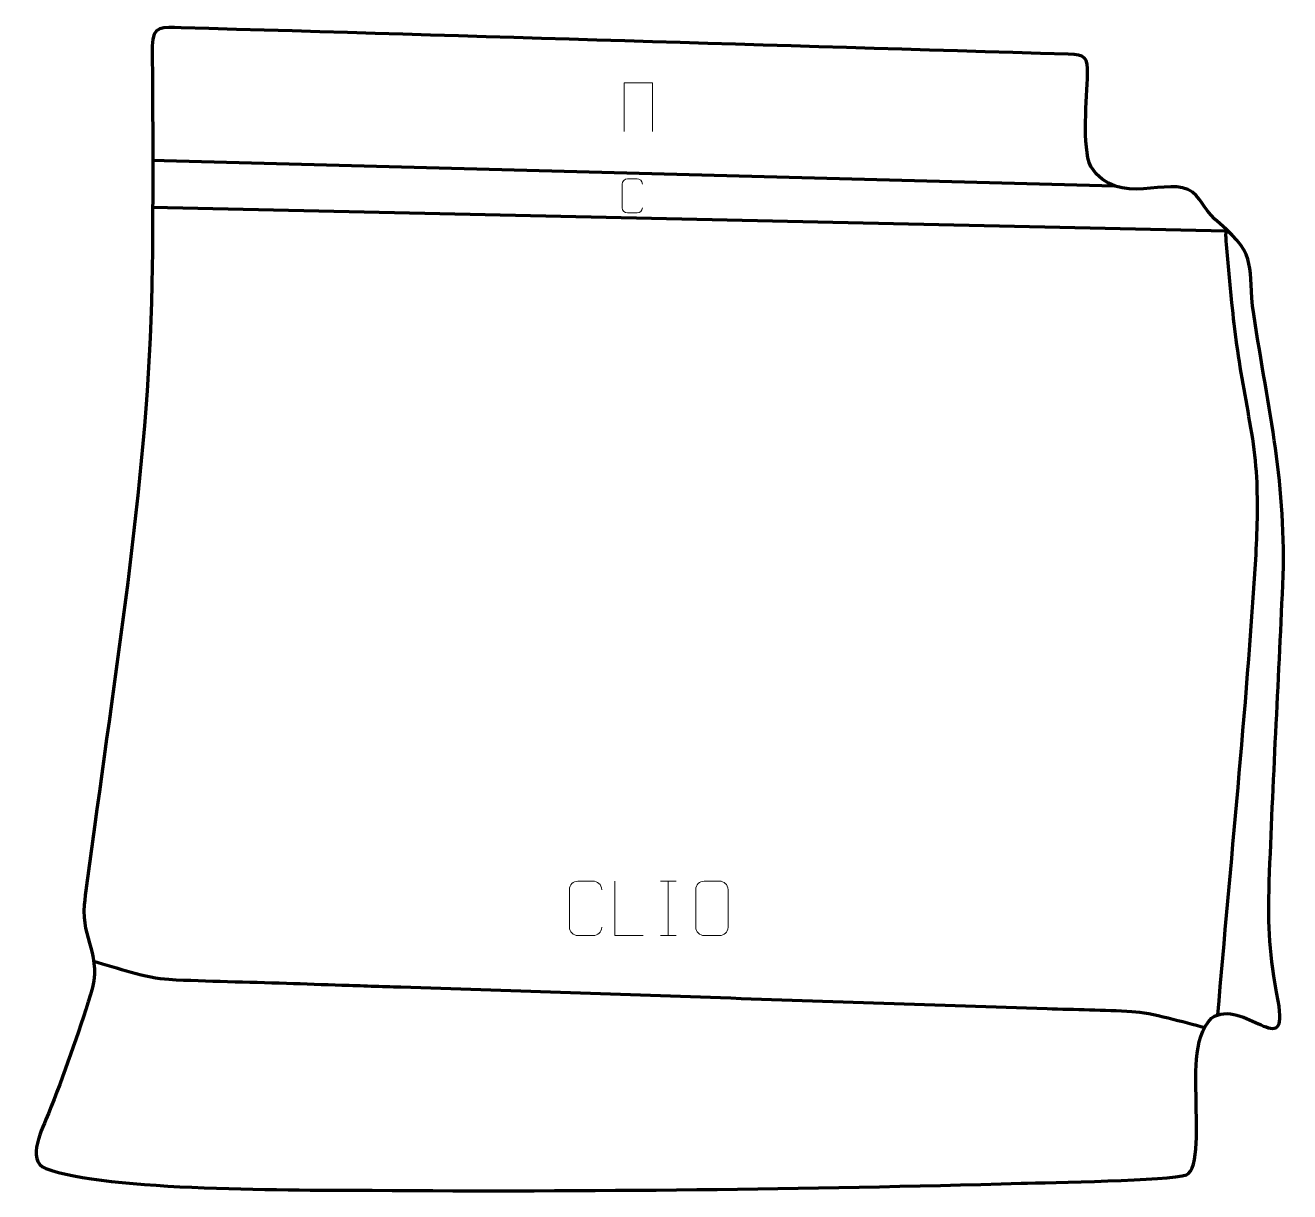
# Model space of a CAD drawing. Header units: millimetres. Extents: x -550 to 30, y 199 to 734.
import ezdxf

# ---------------------------------------------------------------- set-up
doc = ezdxf.new("R2010")
doc.units = ezdxf.units.MM
doc.header["$MEASUREMENT"] = 0
doc.layers.add('layer 2', color=7, linetype='Continuous')
doc.layers.add('layer 3', color=7, linetype='Continuous')

msp = doc.modelspace()

# ---------------------------------------------------------------- linework, layer by layer
at = {"layer": 'layer 2', "color": 142, "lineweight": 158}
for points in [[(-491.9845, 672.0112), (-491.9845, 672.0112), (-50.0906, 660.2814), (-50.0906, 660.2814)], [(-491.4469, 650.3802), (-491.4469, 650.3802), (1.2579, 639.524), (1.2579, 639.524)]]:
    msp.add_open_spline(points, degree=3, dxfattribs=at)
for points in [[(-2.6129, 279.6589), (3.3403, 349.322), (10.455, 418.8791), (14.8006, 488.6711), (14.8006, 488.6711), (15.5703, 501.3973), (15.8692, 513.7253), (15.2894, 526.4722), (15.2894, 526.4722), (14.8919, 533.3329), (14.0985, 539.8686), (13.0045, 546.6502), (13.0045, 546.6502), (10.7542, 560.1965), (8.0796, 573.5641), (6.1781, 587.1837), (6.1781, 587.1837), (5.2985, 593.6106), (4.5367, 600.0183), (3.8743, 606.471), (3.8743, 606.471), (3.0057, 615.4314), (2.0968, 624.3604), (1.3982, 633.338), (1.3982, 633.338), (1.3982, 633.338), (1.2843, 634.8359), (1.2843, 634.8359), (1.2843, 634.8359), (1.1319, 636.9258), (1.0618, 638.2092), (1.3497, 640.2607)], [(-518.5039, 304.3867), (-508.0341, 301.3967), (-494.5533, 296.5768), (-483.9787, 296.017), (-483.9787, 296.017), (-466.3205, 295.0822), (-447.8093, 294.8314), (-430.0421, 294.2391), (-430.0421, 294.2391), (-421.5527, 293.9562), (-413.0632, 293.6732), (-404.5738, 293.3902), (-404.5738, 293.3902), (-395.5849, 293.0906), (-386.5961, 292.7909), (-377.6072, 292.4913), (-377.6072, 292.4913), (-328.668, 290.86), (-279.7288, 289.2287), (-230.7896, 287.5974), (-230.7896, 287.5974), (-180.8516, 285.9327), (-130.9136, 284.2681), (-80.9756, 282.6035), (-80.9756, 282.6035), (-68.1659, 282.1765), (-54.748, 282.0092), (-42.0254, 281.2988), (-42.0254, 281.2988), (-32.9226, 280.7906), (-18.0176, 276.3058), (-8.6105, 273.9683)]]:
    msp.add_open_spline(points, degree=3, knots=[0, 0, 0, 0, 0.11111111, 0.11111111, 0.11111111, 0.11111111, 0.22222222, 0.22222222, 0.22222222, 0.22222222, 0.33333333, 0.33333333, 0.33333333, 0.33333333, 0.44444444, 0.44444444, 0.44444444, 0.44444444, 0.55555556, 0.55555556, 0.55555556, 0.55555556, 0.66666667, 0.66666667, 0.66666667, 0.66666667, 0.77777778, 0.77777778, 0.77777778, 0.77777778, 1, 1, 1, 1], dxfattribs=at)
at = {"layer": 'layer 3', "color": 242, "lineweight": 158}
msp.add_open_spline([(-491.6513, 724.5155), (-491.7166, 733.9314), (-486.778, 733.0513), (-478.3685, 732.8063), (-478.3685, 732.8063), (-342.6667, 728.8532), (-206.9356, 724.7502), (-71.2379, 720.6262), (-71.2379, 720.6262), (-63.3855, 720.3876), (-62.2587, 719.3292), (-62.3687, 711.4042), (-62.3687, 711.4042), (-62.6252, 700.7948), (-65.0838, 678.0621), (-60.9039, 669.0744), (-60.9039, 669.0744), (-47.9707, 649.5662), (-24.9771, 665.3208), (-14.1978, 657.3845), (-14.1978, 657.3845), (-9.2647, 653.1607), (-8.4908, 648.2424), (-1.7223, 643.0061), (-1.7223, 643.0061), (16.3999, 627.4299), (10.715, 623.0107), (13.8849, 601.3144), (13.8849, 601.3144), (20.5945, 557.1426), (29.2168, 522.7756), (27.2205, 477.096), (27.2205, 477.096), (25.2398, 431.7759), (22.6834, 386.275), (21.0141, 340.9785), (21.0141, 340.9785), (20.3732, 319.0288), (21.1025, 307.8094), (25.0831, 286.1864), (25.0831, 286.1864), (30.3981, 257.3154), (9.0792, 288.1279), (-5.5048, 278.2258), (-5.5048, 278.2258), (-14.5455, 268.9598), (-12.4059, 250.5311), (-12.5565, 238.0605), (-12.5565, 238.0605), (-12.5136, 232.423), (-11.0798, 208.1931), (-17.0424, 206.2234), (-17.0424, 206.2234), (-24.6689, 203.7042), (-80.2622, 202.7484), (-92.7955, 202.4111), (-92.7955, 202.4111), (-191.6837, 199.5877), (-291.8507, 198.5231), (-390.7719, 199.1585), (-390.7719, 199.1585), (-423.4868, 199.3648), (-513.5496, 198.7133), (-540.4611, 209.1885), (-540.4611, 209.1885), (-549.9052, 212.8645), (-541.8267, 228.0239), (-539.2795, 234.3865), (-539.2795, 234.3865), (-532.296, 251.9371), (-525.575, 270.9855), (-519.9051, 289.0084), (-519.9051, 289.0084), (-514.2048, 307.1278), (-524.3929, 314.2775), (-522.8289, 330.1341), (-522.8289, 330.1341), (-521.6576, 342.0095), (-519.6656, 354.099), (-518.0901, 365.9598), (-518.0901, 365.9598), (-506.5971, 452.7472), (-492.6859, 535.2055), (-491.656, 623.2415), (-491.656, 623.2415), (-491.2604, 657.0675), (-491.4111, 690.6953), (-491.6513, 724.5155)], degree=3, knots=[0, 0, 0, 0, 0.04347826, 0.04347826, 0.04347826, 0.04347826, 0.08695652, 0.08695652, 0.08695652, 0.08695652, 0.13043478, 0.13043478, 0.13043478, 0.13043478, 0.17391304, 0.17391304, 0.17391304, 0.17391304, 0.2173913, 0.2173913, 0.2173913, 0.2173913, 0.26086957, 0.26086957, 0.26086957, 0.26086957, 0.30434783, 0.30434783, 0.30434783, 0.30434783, 0.34782609, 0.34782609, 0.34782609, 0.34782609, 0.39130435, 0.39130435, 0.39130435, 0.39130435, 0.43478261, 0.43478261, 0.43478261, 0.43478261, 0.47826087, 0.47826087, 0.47826087, 0.47826087, 0.52173913, 0.52173913, 0.52173913, 0.52173913, 0.56521739, 0.56521739, 0.56521739, 0.56521739, 0.60869565, 0.60869565, 0.60869565, 0.60869565, 0.65217391, 0.65217391, 0.65217391, 0.65217391, 0.69565217, 0.69565217, 0.69565217, 0.69565217, 0.73913043, 0.73913043, 0.73913043, 0.73913043, 0.7826087, 0.7826087, 0.7826087, 0.7826087, 0.82608696, 0.82608696, 0.82608696, 0.82608696, 0.86956522, 0.86956522, 0.86956522, 0.86956522, 0.91304348, 0.91304348, 0.91304348, 0.91304348, 1, 1, 1, 1], dxfattribs=at)
at = {"layer": 'layer 3', "color": 250, "lineweight": 9}
for points, knots in [([(-275.1038, 685.1769), (-275.1038, 685.1769), (-275.1038, 707.5272), (-275.1038, 707.5272), (-275.1038, 707.5272), (-275.1038, 707.5272), (-261.9855, 707.5272), (-261.9855, 707.5272), (-261.9855, 707.5272), (-261.9855, 707.5272), (-261.9855, 685.1769), (-261.9855, 685.1769)], [0, 0, 0, 0, 0.25, 0.25, 0.25, 0.25, 0.5, 0.5, 0.5, 0.5, 1, 1, 1, 1]), ([(-266.6785, 650.1888), (-266.7659, 648.7352), (-267.8153, 647.8095), (-269.159, 647.8028), (-269.159, 647.8028), (-270.6179, 647.803), (-272.0769, 647.803), (-273.5355, 647.8028), (-273.5355, 647.8028), (-274.7399, 647.7368), (-275.9738, 648.9159), (-275.9668, 650.178), (-275.9668, 650.178), (-275.9665, 653.788), (-275.9665, 657.3978), (-275.9668, 661.0073), (-275.9668, 661.0073), (-275.9641, 662.345), (-274.8713, 663.4206), (-273.5247, 663.4122), (-273.5247, 663.4122), (-272.0696, 663.4122), (-270.6143, 663.4122), (-269.159, 663.4122), (-269.159, 663.4122), (-267.9411, 663.4344), (-266.6952, 662.5012), (-266.6785, 660.9761)], [0, 0, 0, 0, 0.125, 0.125, 0.125, 0.125, 0.25, 0.25, 0.25, 0.25, 0.375, 0.375, 0.375, 0.375, 0.5, 0.5, 0.5, 0.5, 0.625, 0.625, 0.625, 0.625, 0.75, 0.75, 0.75, 0.75, 1, 1, 1, 1]), ([(-285.3636, 319.9221), (-285.5034, 317.5987), (-287.1806, 316.1191), (-289.3283, 316.1083), (-289.3283, 316.1083), (-291.6602, 316.1087), (-293.9921, 316.1087), (-296.3236, 316.1083), (-296.3236, 316.1083), (-298.2486, 316.0029), (-300.2207, 317.8874), (-300.2095, 319.9047), (-300.2095, 319.9047), (-300.2091, 325.6748), (-300.2091, 331.4445), (-300.2095, 337.2138), (-300.2095, 337.2138), (-300.2053, 339.3519), (-298.4586, 341.0711), (-296.3062, 341.0576), (-296.3062, 341.0576), (-293.9805, 341.0576), (-291.6544, 341.0576), (-289.3283, 341.0576), (-289.3283, 341.0576), (-287.3817, 341.0931), (-285.3903, 339.6016), (-285.3636, 337.164)], [0, 0, 0, 0, 0.125, 0.125, 0.125, 0.125, 0.25, 0.25, 0.25, 0.25, 0.375, 0.375, 0.375, 0.375, 0.5, 0.5, 0.5, 0.5, 0.625, 0.625, 0.625, 0.625, 0.75, 0.75, 0.75, 0.75, 1, 1, 1, 1]), ([(-266.3121, 316.1043), (-266.3121, 316.1043), (-279.2612, 316.1043), (-279.2612, 316.1043), (-279.2612, 316.1043), (-279.2612, 316.1043), (-279.2612, 341.0579), (-279.2612, 341.0579)], [0, 0, 0, 0, 0.33333333, 0.33333333, 0.33333333, 0.33333333, 1, 1, 1, 1]), ([(-238.3062, 341.0576), (-235.9805, 341.0576), (-233.6544, 341.0576), (-231.3283, 341.0576), (-231.3283, 341.0576), (-229.3817, 341.0932), (-227.3903, 339.6016), (-227.3636, 337.164), (-227.3636, 337.164), (-227.364, 331.4171), (-227.364, 325.6698), (-227.3636, 319.9221), (-227.3636, 319.9221), (-227.5034, 317.5987), (-229.1806, 316.1191), (-231.3283, 316.1083), (-231.3283, 316.1083), (-233.6602, 316.1087), (-235.9921, 316.1087), (-238.3236, 316.1083), (-238.3236, 316.1083), (-240.2486, 316.0029), (-242.2207, 317.8874), (-242.2095, 319.9047), (-242.2095, 319.9047), (-242.2092, 325.6748), (-242.2092, 331.4445), (-242.2095, 337.2138), (-242.2095, 337.2138), (-242.2053, 339.3519), (-240.4586, 341.0711), (-238.3062, 341.0576)], [0, 0, 0, 0, 0.11111111, 0.11111111, 0.11111111, 0.11111111, 0.22222222, 0.22222222, 0.22222222, 0.22222222, 0.33333333, 0.33333333, 0.33333333, 0.33333333, 0.44444444, 0.44444444, 0.44444444, 0.44444444, 0.55555556, 0.55555556, 0.55555556, 0.55555556, 0.66666667, 0.66666667, 0.66666667, 0.66666667, 0.77777778, 0.77777778, 0.77777778, 0.77777778, 1, 1, 1, 1])]:
    msp.add_open_spline(points, degree=3, knots=knots, dxfattribs=at)
for points in [[(-258.3707, 341.0579), (-258.3707, 341.0579), (-251.2026, 341.0579), (-251.2026, 341.0579)], [(-254.7867, 341.0579), (-254.7867, 341.0579), (-254.7867, 316.1044), (-254.7867, 316.1044)], [(-258.3707, 316.1044), (-258.3707, 316.1044), (-251.2026, 316.1044), (-251.2026, 316.1044)]]:
    msp.add_open_spline(points, degree=3, dxfattribs=at)

doc.saveas('drawing.dxf')
